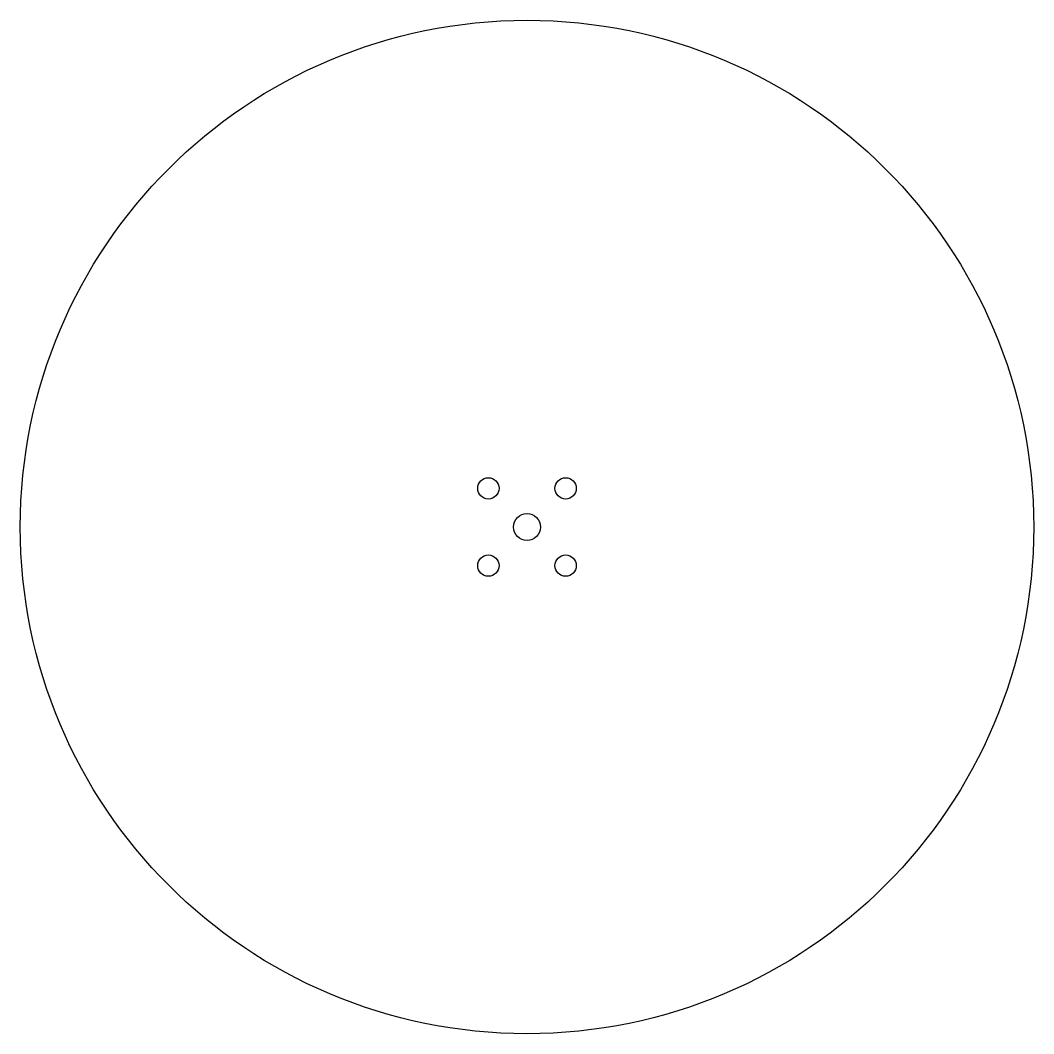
# Model space of a CAD drawing. Header units: millimetres. Extents: x -105 to 105, y -105 to 105.
import ezdxf

# ---------------------------------------------------------------- set-up
doc = ezdxf.new("R2010")
doc.units = ezdxf.units.MM

msp = doc.modelspace()

# ---------------------------------------------------------------- linework, layer by layer
at = {"layer": 'CUT'}
for centre, radius in [((0, 0), 105), ((-8, 8), 2.2), ((8, 8), 2.2), ((0, 0), 2.8), ((-8, -8), 2.2), ((8, -8), 2.2)]:
    msp.add_circle(centre, radius, dxfattribs=at)

doc.saveas('drawing.dxf')
